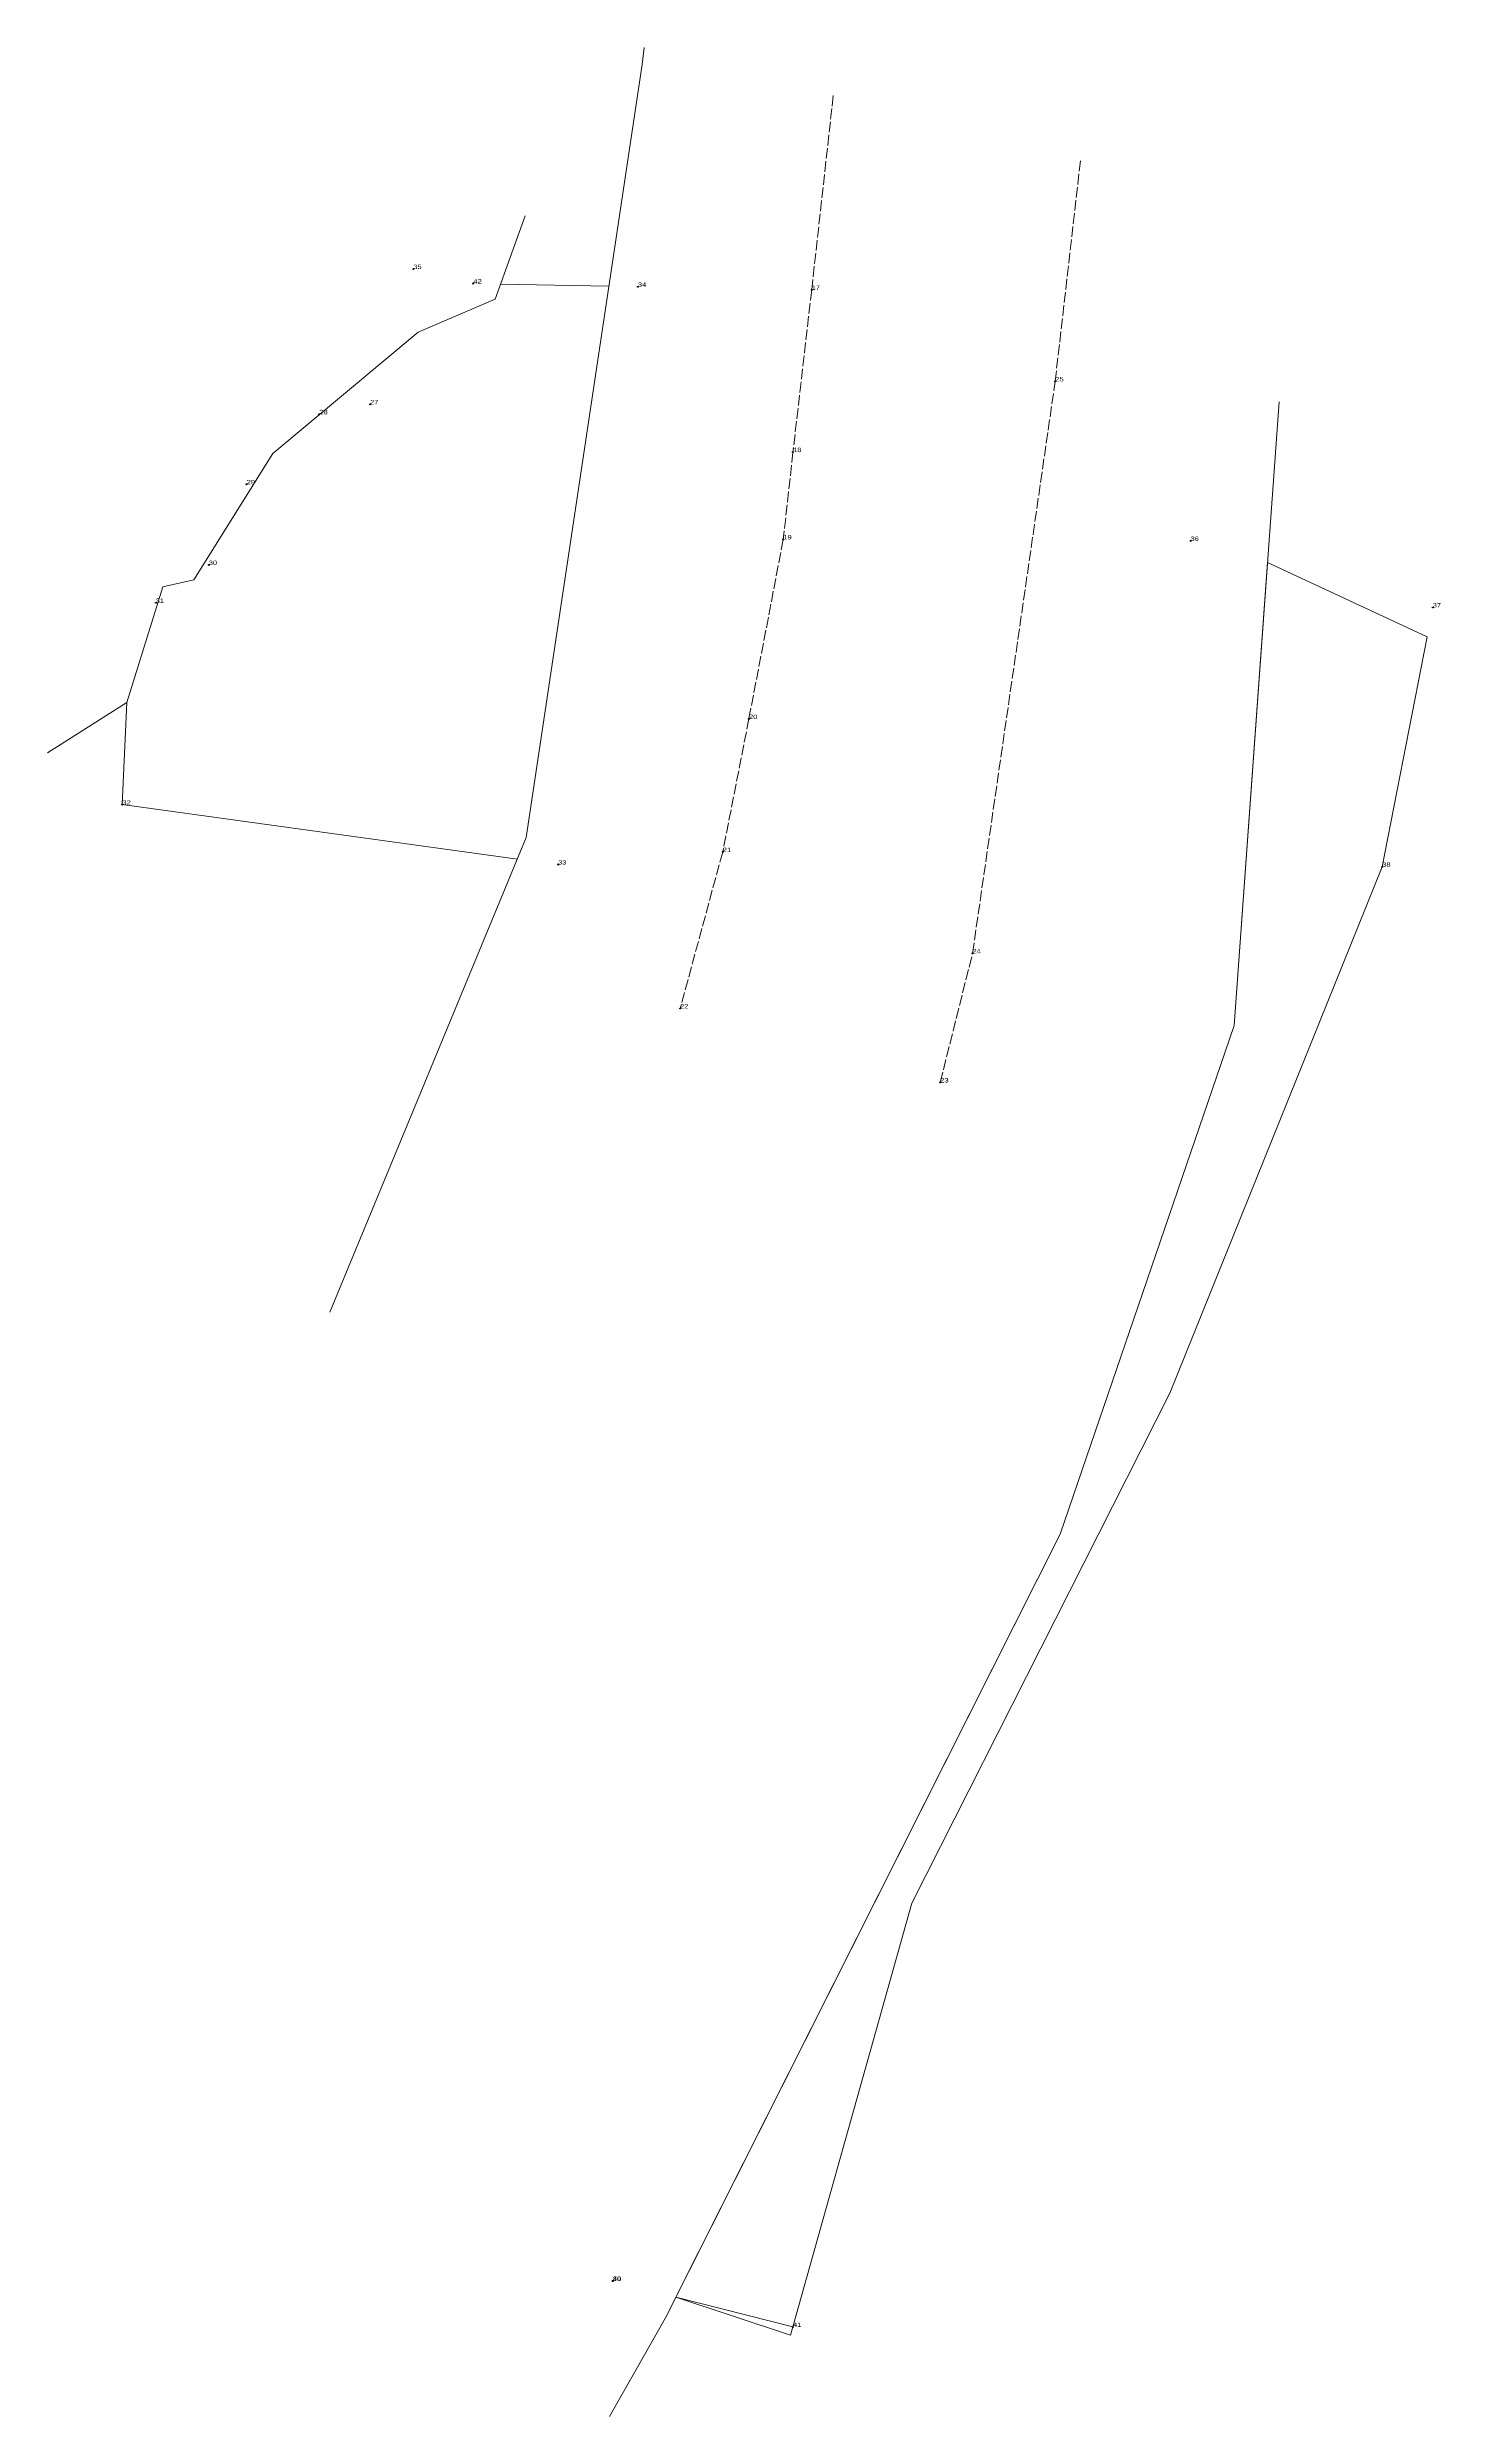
# Model space of a CAD drawing. Header units: metres. Extents: x 538874 to 538937, y 1836995 to 1837103.
import ezdxf

# ---------------------------------------------------------------- set-up
doc = ezdxf.new("R2010")
doc.units = ezdxf.units.M
doc.header["$LTSCALE"] = 0.08
doc.header["$PDMODE"] = 32
doc.header["$PDSIZE"] = 0.04
doc.linetypes.add('LONG_DASHED', pattern=[7.5, 6, -1.5])
for name, color, linetype, lineweight in [('1', 7, 'Continuous', 13), ('10', 7, 'Continuous', 13), ('41', 7, 'Continuous', 13)]:
    doc.layers.add(name, color=color, linetype=linetype, lineweight=lineweight)
doc.layers.add('12', color=7, linetype='Continuous')
doc.layers.add('7', color=7, linetype='Continuous')

msp = doc.modelspace()

# ---------------------------------------------------------------- linework, layer by layer
at = {"layer": '1', "linetype": 'LONG_DASHED'}
for p, q in [((538908.6, 1837091.77), (538909.58, 1837100.6)), ((538919.65, 1837087.62), (538920.81, 1837097.75))]:
    msp.add_line(p, q, dxfattribs=at)
at = {"layer": '1'}
for p, q in [((538894.47, 1837092.04), (538899.4, 1837091.94)), ((538913.15, 1837018.55), (538907.64, 1836998.94)), ((538907.75, 1836999.32), (538902.43, 1837000.67))]:
    msp.add_line(p, q, dxfattribs=at)
at = {"layer": '1', "linetype": 'LONG_DASHED'}
for points in [[(538908.6, 1837091.77), (538907.75, 1837084.41), (538907.31, 1837080.45), (538905.75, 1837072.3), (538904.56, 1837066.26), (538902.63, 1837059.16)], [(538914.43, 1837055.8), (538915.9, 1837061.66), (538919.65, 1837087.62)]]:
    msp.add_lwpolyline(points, dxfattribs=at)
at = {"layer": '1'}
msp.add_lwpolyline([(538929.29, 1837079.4), (538936.53, 1837076.02), (538934.49, 1837065.59), (538924.85, 1837041.7), (538913.15, 1837018.55), (538907.64, 1836998.94), (538902.43, 1837000.67), (538919.88, 1837035.3), (538927.77, 1837058.38)], close=True, dxfattribs=at)
for points in [[(538929.29, 1837079.4), (538936.53, 1837076.02), (538934.49, 1837065.59), (538924.85, 1837041.7)], [(538895.24, 1837065.94), (538877.31, 1837068.41), (538877.51, 1837073.05)]]:
    msp.add_lwpolyline(points, dxfattribs=at)
at = {"layer": '10'}
msp.add_line((538913.15, 1837018.55), (538924.85, 1837041.7), dxfattribs=at)
msp.add_lwpolyline([(538895.6, 1837095.14), (538894.23, 1837091.36), (538890.74, 1837089.85), (538884.14, 1837084.35), (538880.55, 1837078.62), (538879.15, 1837078.3), (538877.51, 1837073.05), (538873.91, 1837070.77)], dxfattribs=at)
at = {"layer": '41'}
for points in [[(538886.73, 1837045.37), (538895.64, 1837066.92), (538900.91, 1837102), (538900.99, 1837102.78)], [(538929.81, 1837086.7), (538927.77, 1837058.38), (538919.88, 1837035.3), (538901.96, 1836999.74), (538899.42, 1836995.25)]]:
    msp.add_lwpolyline(points, dxfattribs=at)
at = {"layer": '7'}
for p in [(538890.52, 1837092.72), (538893.24, 1837092.06), (538900.71, 1837091.91), (538908.6, 1837091.77), (538919.65, 1837087.62), (538886.25, 1837086.13), (538888.56, 1837086.58), (538907.75, 1837084.41), (538882.95, 1837082.95), (538907.31, 1837080.45), (538925.8, 1837080.38), (538881.24, 1837079.29), (538878.83, 1837077.57), (538936.79, 1837077.36), (538905.75, 1837072.3), (538877.31, 1837068.41), (538904.56, 1837066.26), (538897.09, 1837065.69), (538934.49, 1837065.59), (538915.9, 1837061.66), (538902.63, 1837059.16), (538914.43, 1837055.8), (538899.57, 1837001.41), (538899.57, 1837001.4), (538907.75, 1836999.32)]:
    msp.add_point(p, dxfattribs=at)

# ---------------------------------------------------------------- texts
at = {"layer": '12'}
for s, width, p in [('35', 1.25, (538890.52, 1837092.72)), ('42', 1.3, (538893.24, 1837092.06)), ('34', 1.3, (538900.71, 1837091.91)), ('17', 1.25, (538908.6, 1837091.77)), ('25', 1.3, (538919.65, 1837087.62)), ('27', 1.25, (538888.56, 1837086.58)), ('28', 1.3, (538886.25, 1837086.13)), ('18', 1.3, (538907.75, 1837084.41)), ('29', 1.3, (538882.95, 1837082.95)), ('19', 1.3, (538907.31, 1837080.45)), ('36', 1.25, (538925.8, 1837080.38)), ('30', 1.25, (538881.24, 1837079.29)), ('31', 1.25, (538878.83, 1837077.57)), ('37', 1.25, (538936.79, 1837077.36)), ('20', 1.3, (538905.75, 1837072.3)), ('32', 1.3, (538877.31, 1837068.41)), ('21', 1.3, (538904.56, 1837066.26)), ('33', 1.25, (538897.09, 1837065.69)), ('38', 1.3, (538934.49, 1837065.59)), ('24', 1.25, (538915.9, 1837061.66)), ('22', 1.25, (538902.63, 1837059.16)), ('23', 1.3, (538914.43, 1837055.8)), ('39', 1.3, (538899.57, 1837001.41)), ('40', 1.3, (538899.57, 1837001.4)), ('41', 1.3, (538907.75, 1836999.32))]:
    msp.add_text(s, height=0.2, dxfattribs=dict(at, width=width)).set_placement(p)

doc.saveas('drawing.dxf')
